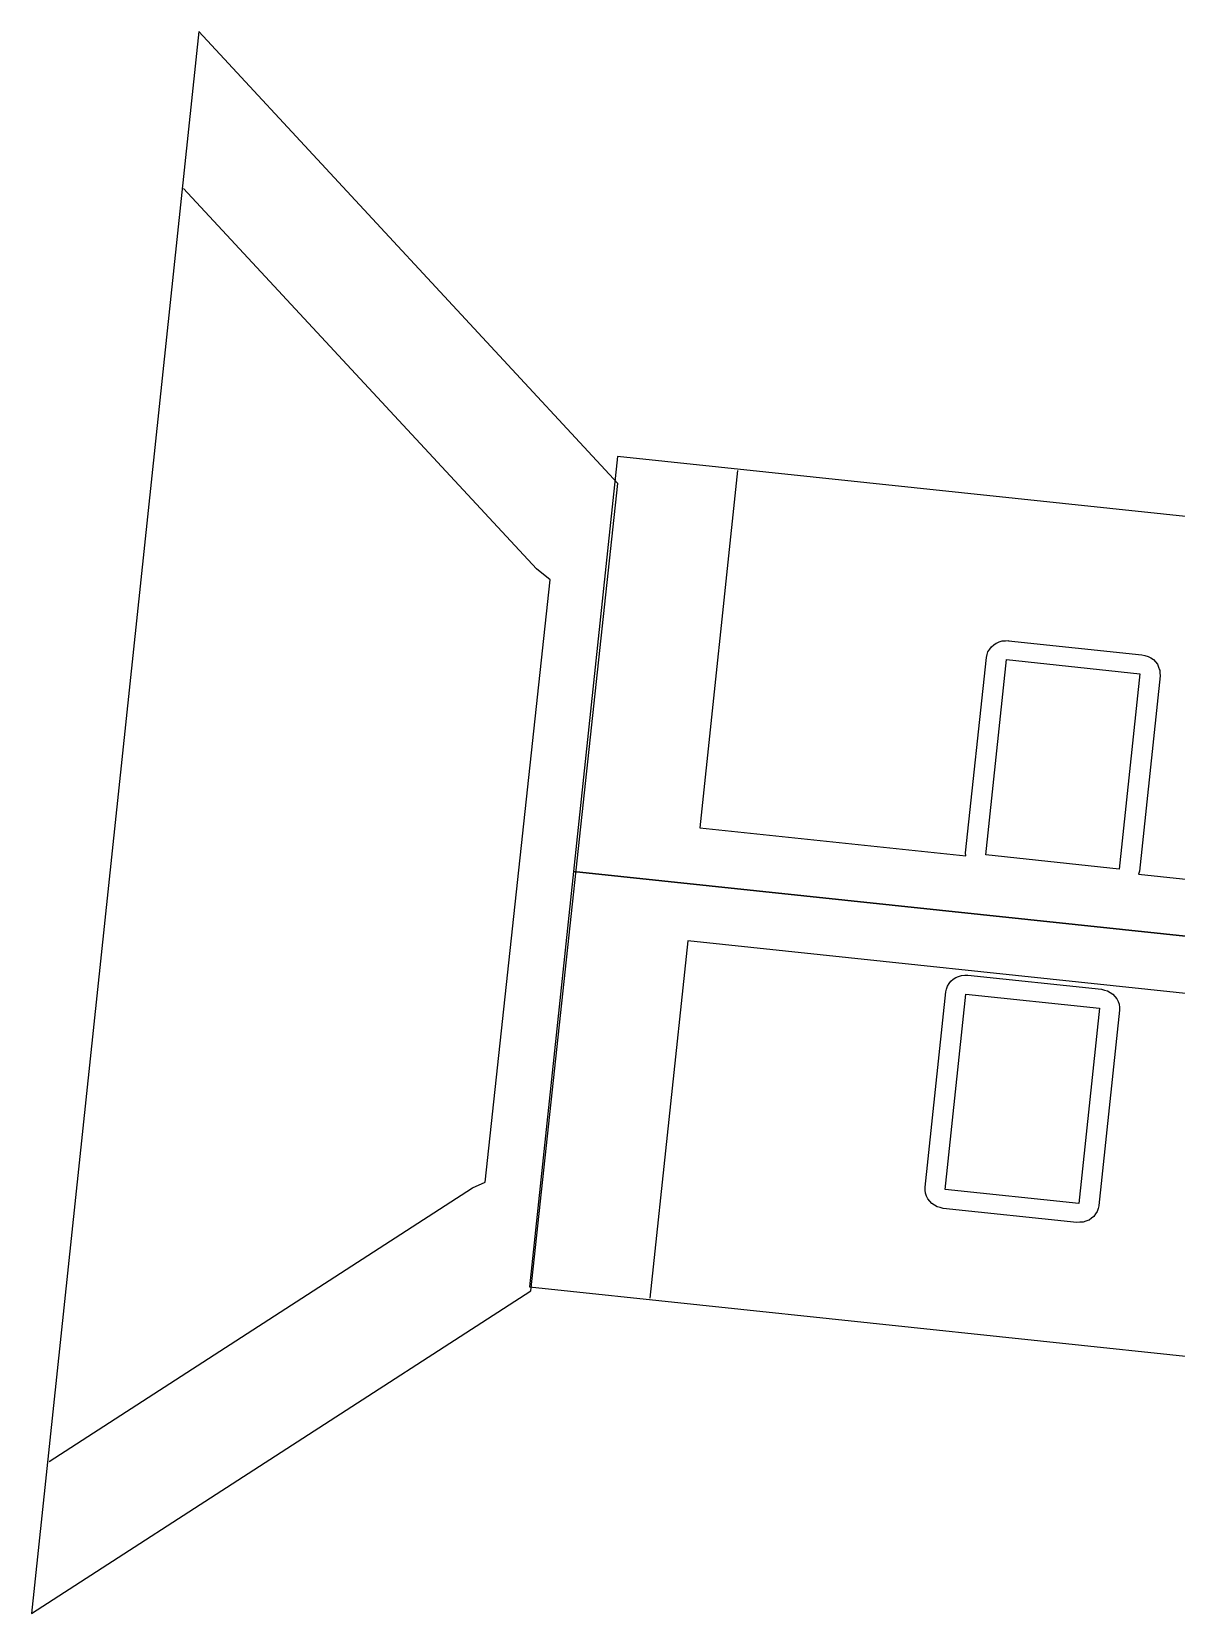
# Model space of a CAD drawing. Header units: feet. Extents: x -51 to 65, y -36 to 34.
# Drawn here: x -50.89 to -22.45, y -36.41 to 2.88 of the extents above; entities that cross this region are included whole.
import ezdxf

# ---------------------------------------------------------------- set-up
doc = ezdxf.new("R2010")
doc.units = ezdxf.units.FT
for name, color, linetype in [('Buildings', 7, 'CONTINUOUS'), ('Obstructions', 7, 'CONTINUOUS'), ('Setbacks', 7, 'CONTINUOUS')]:
    doc.layers.add(name, color=color, linetype=linetype)

msp = doc.modelspace()

# ---------------------------------------------------------------- linework, layer by layer
at = {"layer": 'Buildings', "color": 252}
for p, q in [((-46.732, 2.884), (-50.885, -36.412)), ((-36.324, -8.344), (-46.732, 2.884)), ((-36.337, -7.669), (-37.428, -17.983)), ((-17.106, -9.703), (-36.337, -7.669)), ((-38.49, -28.396), (-36.324, -8.344)), ((-37.428, -17.983), (-38.519, -28.296)), ((-12.119, -20.66), (-37.428, -17.983)), ((-37.428, -17.983), (-12.119, -20.66)), ((-50.885, -36.412), (-38.49, -28.396)), ((-38.519, -28.296), (-19.065, -30.354))]:
    msp.add_line(p, q, dxfattribs=at)
at = {"layer": 'Obstructions', "color": 252}
for p, q in [((-27.188, -17.571), (-26.672, -12.717)), ((-26.672, -12.717), (-23.36, -13.068)), ((-23.36, -13.068), (-23.872, -17.921)), ((-23.872, -17.921), (-27.188, -17.571)), ((-28.193, -25.88), (-27.68, -21.026)), ((-27.68, -21.026), (-24.365, -21.376)), ((-24.365, -21.376), (-24.878, -26.23)), ((-24.878, -26.23), (-28.193, -25.88))]:
    msp.add_line(p, q, dxfattribs=at)
at = {"layer": 'Setbacks', "color": 2}
for p, q in [((-38.348, -10.464), (-47.111, -1.012)), ((-33.354, -8.018), (-34.292, -16.894)), ((-38.003, -10.734), (-38.348, -10.464)), ((-38.348, -10.464), (-38.348, -10.464)), ((-39.62, -25.7), (-38.003, -10.734)), ((-27.153, -12.592), (-27.133, -12.522)), ((-27.133, -12.521), (-27.09, -12.459)), ((-27.133, -12.522), (-27.133, -12.521)), ((-27.133, -12.521), (-27.133, -12.521)), ((-27.133, -12.521), (-27.133, -12.521)), ((-27.133, -12.521), (-27.133, -12.521)), ((-27.09, -12.459), (-27.048, -12.398)), ((-27.048, -12.398), (-27.048, -12.397)), ((-27.048, -12.397), (-27.048, -12.397)), ((-27.048, -12.397), (-27.047, -12.397)), ((-27.048, -12.398), (-27.048, -12.398)), ((-27.047, -12.397), (-26.987, -12.351)), ((-26.987, -12.351), (-26.927, -12.305)), ((-26.927, -12.305), (-26.926, -12.305)), ((-26.926, -12.305), (-26.926, -12.305)), ((-26.926, -12.305), (-26.926, -12.305)), ((-26.926, -12.305), (-26.925, -12.305)), ((-26.925, -12.305), (-26.852, -12.279)), ((-26.852, -12.279), (-26.78, -12.253)), ((-26.78, -12.253), (-26.78, -12.253)), ((-26.78, -12.253), (-26.779, -12.253)), ((-26.779, -12.253), (-26.701, -12.25)), ((-26.779, -12.253), (-26.779, -12.253)), ((-26.779, -12.253), (-26.779, -12.253)), ((-26.701, -12.25), (-26.623, -12.246)), ((-26.623, -12.246), (-26.622, -12.247)), ((-26.622, -12.247), (-23.31, -12.597)), ((-27.688, -17.518), (-27.173, -12.664)), ((-27.173, -12.663), (-27.153, -12.592)), ((-27.173, -12.664), (-27.173, -12.663)), ((-23.31, -12.597), (-23.31, -12.597)), ((-23.31, -12.597), (-23.31, -12.597)), ((-23.31, -12.597), (-23.31, -12.597)), ((-23.31, -12.597), (-23.309, -12.597)), ((-23.309, -12.597), (-23.234, -12.617)), ((-23.234, -12.617), (-23.158, -12.636)), ((-23.158, -12.636), (-23.158, -12.636)), ((-23.158, -12.636), (-23.158, -12.636)), ((-23.158, -12.636), (-23.158, -12.637)), ((-23.158, -12.637), (-23.157, -12.637)), ((-23.157, -12.637), (-23.091, -12.677)), ((-23.091, -12.677), (-23.026, -12.718)), ((-23.026, -12.718), (-23.025, -12.718)), ((-23.025, -12.718), (-23.025, -12.718)), ((-23.025, -12.718), (-23.025, -12.718)), ((-23.025, -12.718), (-23.025, -12.718)), ((-23.025, -12.718), (-22.976, -12.776)), ((-22.976, -12.776), (-22.926, -12.833)), ((-22.926, -12.833), (-22.926, -12.834)), ((-22.926, -12.834), (-22.926, -12.834)), ((-22.926, -12.834), (-22.926, -12.834)), ((-22.926, -12.834), (-22.925, -12.834)), ((-22.925, -12.834), (-22.897, -12.903)), ((-22.897, -12.903), (-22.869, -12.972)), ((-22.859, -13.121), (-23.372, -17.974)), ((-22.869, -12.972), (-22.868, -12.972)), ((-22.868, -12.972), (-22.868, -12.973)), ((-22.868, -12.973), (-22.868, -12.973)), ((-22.868, -12.973), (-22.868, -12.973)), ((-22.868, -12.973), (-22.864, -13.047)), ((-22.864, -13.047), (-22.859, -13.12)), ((-22.859, -13.12), (-22.859, -13.12)), ((-22.859, -13.12), (-22.859, -13.12)), ((-22.859, -13.12), (-22.859, -13.12)), ((-22.859, -13.12), (-22.859, -13.12)), ((-22.859, -13.12), (-22.859, -13.121)), ((-22.859, -13.121), (-22.859, -13.121)), ((-22.859, -13.121), (-22.859, -13.121)), ((-22.859, -13.121), (-22.859, -13.121)), ((-34.292, -16.894), (-27.684, -17.593)), ((-27.684, -17.592), (-27.688, -17.518)), ((-27.688, -17.518), (-27.688, -17.518)), ((-27.688, -17.518), (-27.688, -17.518)), ((-27.688, -17.518), (-27.688, -17.518)), ((-27.684, -17.593), (-27.684, -17.592)), ((-23.372, -17.975), (-23.392, -18.044)), ((-23.392, -18.044), (-23.392, -18.047)), ((-23.392, -18.047), (-15.453, -18.886)), ((-23.372, -17.974), (-23.372, -17.974)), ((-23.372, -17.974), (-23.372, -17.975)), ((-34.59, -19.704), (-35.529, -28.58)), ((-15.699, -21.702), (-34.59, -19.704)), ((-28.141, -20.83), (-28.098, -20.767)), ((-28.098, -20.767), (-28.056, -20.707)), ((-28.056, -20.706), (-27.994, -20.659)), ((-28.056, -20.707), (-28.056, -20.706)), ((-28.056, -20.706), (-28.056, -20.706)), ((-28.056, -20.706), (-28.056, -20.706)), ((-27.994, -20.659), (-27.935, -20.614)), ((-27.935, -20.614), (-27.934, -20.614)), ((-27.934, -20.614), (-27.861, -20.588)), ((-27.934, -20.614), (-27.934, -20.614)), ((-27.934, -20.614), (-27.934, -20.614)), ((-27.861, -20.588), (-27.788, -20.562)), ((-27.788, -20.562), (-27.788, -20.562)), ((-27.788, -20.562), (-27.788, -20.562)), ((-27.788, -20.562), (-27.787, -20.562)), ((-27.787, -20.562), (-27.71, -20.559)), ((-27.71, -20.559), (-27.631, -20.555)), ((-27.631, -20.555), (-27.631, -20.555)), ((-27.631, -20.555), (-27.631, -20.555)), ((-27.631, -20.555), (-24.315, -20.906)), ((-28.694, -25.827), (-28.181, -20.973)), ((-28.181, -20.972), (-28.161, -20.901)), ((-28.181, -20.973), (-28.181, -20.972)), ((-28.181, -20.973), (-28.181, -20.973)), ((-28.161, -20.901), (-28.141, -20.831)), ((-28.141, -20.831), (-28.141, -20.83)), ((-28.141, -20.83), (-28.141, -20.83)), ((-28.141, -20.83), (-28.141, -20.83)), ((-24.315, -20.906), (-24.315, -20.906)), ((-24.315, -20.906), (-24.315, -20.906)), ((-24.315, -20.906), (-24.315, -20.906)), ((-24.315, -20.906), (-24.315, -20.906)), ((-24.315, -20.906), (-24.239, -20.926)), ((-24.239, -20.926), (-24.163, -20.945)), ((-24.163, -20.945), (-24.163, -20.945)), ((-24.163, -20.945), (-24.163, -20.945)), ((-24.163, -20.945), (-24.162, -20.945)), ((-24.162, -20.945), (-24.096, -20.987)), ((-24.096, -20.987), (-24.031, -21.026)), ((-24.031, -21.026), (-24.031, -21.027)), ((-24.031, -21.027), (-24.031, -21.027)), ((-24.031, -21.027), (-24.03, -21.027)), ((-24.03, -21.027), (-23.98, -21.085)), ((-23.98, -21.085), (-23.931, -21.142)), ((-23.931, -21.142), (-23.931, -21.143)), ((-23.931, -21.143), (-23.931, -21.143)), ((-23.931, -21.143), (-23.931, -21.143)), ((-23.931, -21.143), (-23.902, -21.212)), ((-23.902, -21.212), (-23.874, -21.281)), ((-23.864, -21.429), (-24.377, -26.283)), ((-23.874, -21.281), (-23.874, -21.281)), ((-23.874, -21.281), (-23.874, -21.281)), ((-23.874, -21.281), (-23.873, -21.282)), ((-23.873, -21.282), (-23.869, -21.355)), ((-23.869, -21.355), (-23.864, -21.429)), ((-23.864, -21.429), (-23.864, -21.429)), ((-50.453, -32.64), (-39.936, -25.838)), ((-39.936, -25.838), (-39.935, -25.838)), ((-39.935, -25.838), (-39.62, -25.7)), ((-28.689, -25.901), (-28.694, -25.827)), ((-28.694, -25.827), (-28.694, -25.827)), ((-28.685, -25.974), (-28.689, -25.901)), ((-28.684, -25.975), (-28.685, -25.974)), ((-28.656, -26.045), (-28.684, -25.975)), ((-28.684, -25.975), (-28.684, -25.975)), ((-28.684, -25.975), (-28.684, -25.975)), ((-28.627, -26.113), (-28.656, -26.045)), ((-28.627, -26.114), (-28.627, -26.113)), ((-28.627, -26.113), (-28.627, -26.113)), ((-28.627, -26.113), (-28.627, -26.113)), ((-28.577, -26.171), (-28.627, -26.114)), ((-28.528, -26.229), (-28.577, -26.171)), ((-28.527, -26.229), (-28.528, -26.229)), ((-28.527, -26.23), (-28.527, -26.229)), ((-28.527, -26.229), (-28.527, -26.229)), ((-28.462, -26.269), (-28.527, -26.23)), ((-28.395, -26.311), (-28.462, -26.269)), ((-28.32, -26.33), (-28.395, -26.311)), ((-28.395, -26.311), (-28.395, -26.311)), ((-28.395, -26.311), (-28.395, -26.311)), ((-28.395, -26.311), (-28.395, -26.311)), ((-24.377, -26.284), (-24.397, -26.355)), ((-24.377, -26.283), (-24.377, -26.283)), ((-24.377, -26.283), (-24.377, -26.283)), ((-24.377, -26.283), (-24.377, -26.284)), ((-28.243, -26.35), (-28.32, -26.33)), ((-28.243, -26.35), (-28.243, -26.35)), ((-28.243, -26.35), (-28.243, -26.35)), ((-28.243, -26.35), (-28.243, -26.35)), ((-24.927, -26.701), (-28.243, -26.35)), ((-28.243, -26.35), (-28.243, -26.35)), ((-24.85, -26.697), (-24.927, -26.701)), ((-24.927, -26.701), (-24.927, -26.701)), ((-24.927, -26.701), (-24.927, -26.701)), ((-24.771, -26.694), (-24.85, -26.697)), ((-24.77, -26.694), (-24.771, -26.694)), ((-24.699, -26.669), (-24.77, -26.694)), ((-24.77, -26.694), (-24.77, -26.694)), ((-24.77, -26.694), (-24.77, -26.694)), ((-24.624, -26.642), (-24.699, -26.669)), ((-24.623, -26.642), (-24.624, -26.642)), ((-24.624, -26.642), (-24.624, -26.642)), ((-24.624, -26.642), (-24.624, -26.642)), ((-24.564, -26.597), (-24.623, -26.642)), ((-24.502, -26.55), (-24.564, -26.597)), ((-24.459, -26.487), (-24.502, -26.549)), ((-24.502, -26.549), (-24.502, -26.55)), ((-24.502, -26.55), (-24.502, -26.55)), ((-24.502, -26.55), (-24.502, -26.55)), ((-24.417, -26.426), (-24.459, -26.487)), ((-24.397, -26.355), (-24.417, -26.425)), ((-24.417, -26.425), (-24.417, -26.426)), ((-24.417, -26.426), (-24.417, -26.426)), ((-24.417, -26.426), (-24.417, -26.426))]:
    msp.add_line(p, q, dxfattribs=at)

doc.saveas('drawing.dxf')
